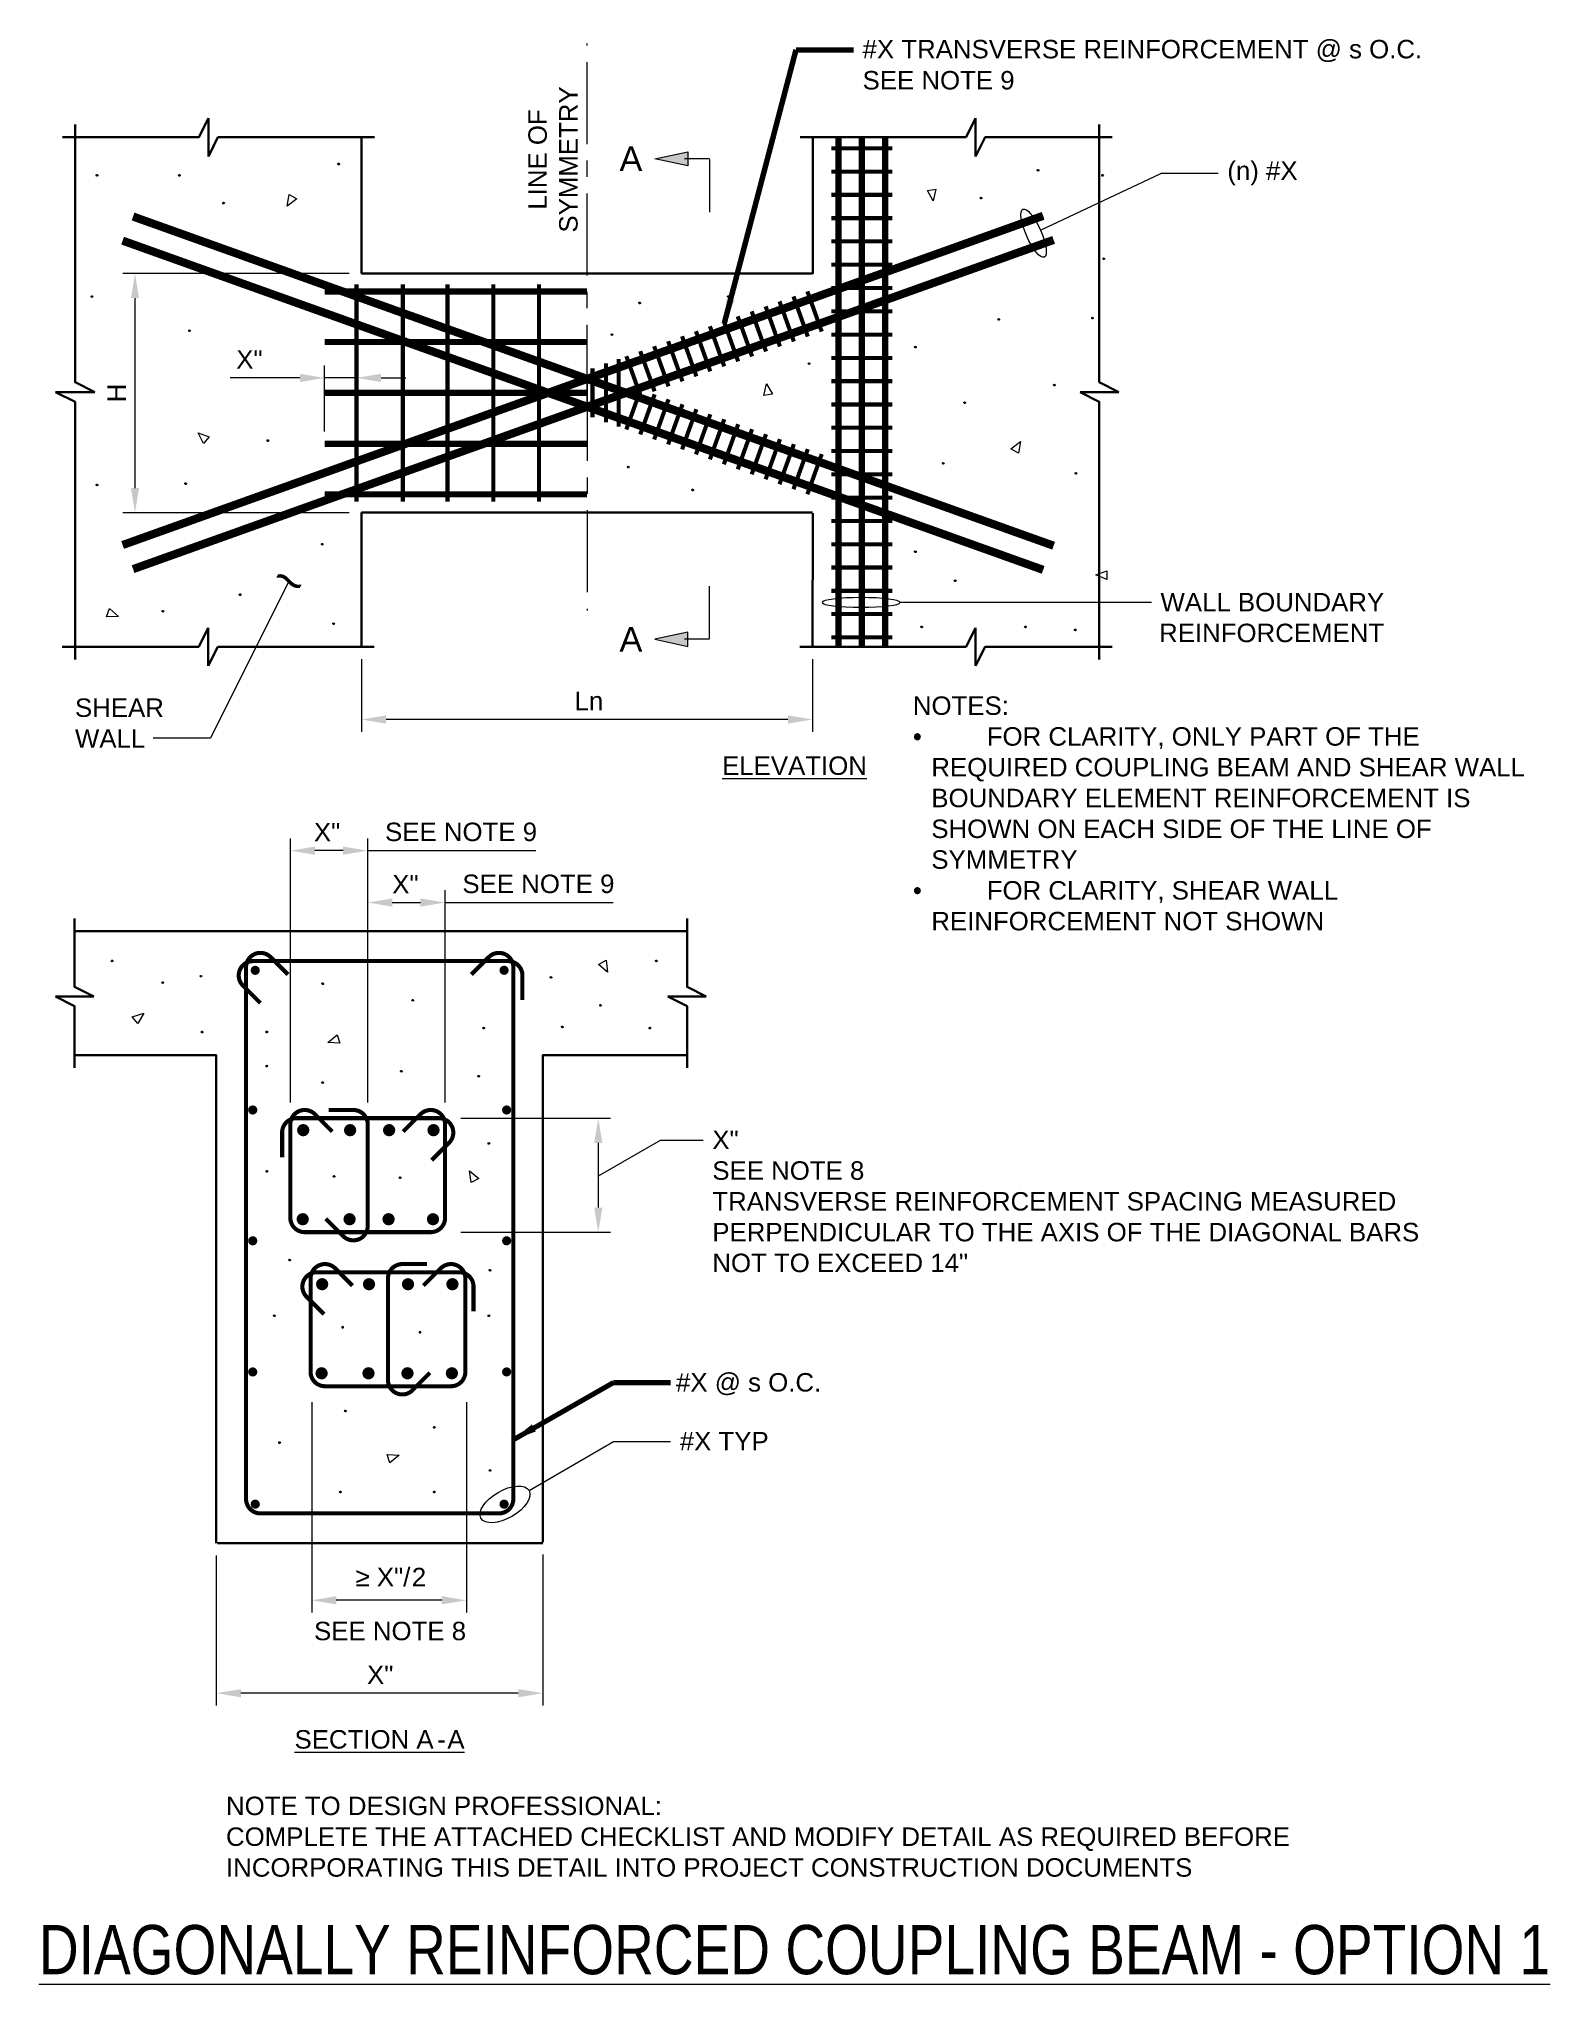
# Model space of a CAD drawing. Header units: inches. Extents: x -1463 to -1371, y 1490 to 1608.
import ezdxf

# ---------------------------------------------------------------- set-up
doc = ezdxf.new("R2010")
doc.units = ezdxf.units.IN
doc.header["$LTSCALE"] = 5
doc.header["$MEASUREMENT"] = 0
doc.linetypes.add('CENTER', pattern=[2, 1.25, -0.25, 0.25, -0.25])
for name, color, linetype, lineweight in [('S-ANNO-DIMS', 1, 'Continuous', 20), ('S-ANNO-TEXT', 7, 'Continuous', 20), ('S-DETL', 3, 'Continuous', 30), ('S-DETL-PATT', 7, 'Continuous', 15), ('S-GRID', 9, 'CENTER', 20)]:
    doc.layers.add(name, color=color, linetype=linetype, lineweight=lineweight)
doc.styles.add('Romans', font='arial.ttf')
doc.dimstyles.get("Standard").update_dxf_attribs({"dimtxt": 0.18, "dimasz": 0.18, "dimexe": 0.18, "dimexo": 0.0625, "dimgap": 0.09, "dimtad": 0, "dimtih": 1, "dimtoh": 1, "dimdec": 4, "dimzin": 0, "dimdsep": 46, "dimtxsty": 'Standard', "dimcen": 0.09, "dimadec": 0, "dimazin": 0, "dimtfac": 1, "dimtdec": 4, "dimtofl": 0, "dimtmove": 0, "dimatfit": 3, "dimfxl": 1, "dimtolj": 1, "dimtzin": 0, "dimarcsym": 0})

# ---------------------------------------------------------------- blocks, each defined once
blk = doc.blocks.new('*D0')
at = {"layer": 'Defpoints', "color": 0, "transparency": 16777216}
for p in [(-1443.58, 1593.82), (-1457.38, 1579.25), (-1443.59, 1579.25)]:
    blk.add_point(p, dxfattribs=at)
at = {"layer": 'S-ANNO-DIMS', "transparency": 16777216}
for p, q in [((-1444.33, 1593.82), (-1458.13, 1593.82)), ((-1457.38, 1592.32), (-1457.38, 1580.75)), ((-1444.34, 1579.25), (-1458.13, 1579.25))]:
    blk.add_line(p, q, dxfattribs=at)
for points in [[(-1457.63, 1592.32), (-1457.13, 1592.32), (-1457.38, 1593.82)], [(-1457.63, 1580.75), (-1457.13, 1580.75), (-1457.38, 1579.25)]]:
    blk.add_solid(points, dxfattribs=at)
at = {"layer": 'S-ANNO-DIMS', "transparency": 16777216, "insert": (-1458.5, 1586.54), "char_height": 1.125, "attachment_point": 5, "rotation": 90, "style": 'Romans'}
blk.add_mtext('\\A1;H', dxfattribs=at)
blk = doc.blocks.new('*D1')
at = {"layer": 'Defpoints', "color": 0, "transparency": 16777216}
for p in [(-1445.84, 1587.46), (-1445.84, 1583.45), (-1443.89, 1579.78)]:
    blk.add_point(p, dxfattribs=at)
at = {"layer": 'S-ANNO-DIMS', "transparency": 16777216}
for p, q in [((-1445.84, 1584.2), (-1445.84, 1588.21)), ((-1443.89, 1580.53), (-1443.89, 1588.21)), ((-1447.34, 1587.46), (-1451.59, 1587.46)), ((-1443.89, 1587.46), (-1445.84, 1587.46)), ((-1442.39, 1587.46), (-1440.89, 1587.46))]:
    blk.add_line(p, q, dxfattribs=at)
for points in [[(-1447.34, 1587.71), (-1447.34, 1587.21), (-1445.84, 1587.46)], [(-1442.39, 1587.71), (-1442.39, 1587.21), (-1443.89, 1587.46)]]:
    blk.add_solid(points, dxfattribs=at)
blk = doc.blocks.new('*D5')
at = {"layer": 'Defpoints', "color": 0, "transparency": 16777216}
for p in [(-1447.92, 1558.66), (-1443.21, 1543.11), (-1447.92, 1542.57)]:
    blk.add_point(p, dxfattribs=at)
at = {"layer": 'S-ANNO-DIMS', "transparency": 16777216}
for p, q in [((-1447.92, 1543.32), (-1447.92, 1559.41)), ((-1444.71, 1558.66), (-1446.42, 1558.66)), ((-1443.21, 1543.86), (-1443.21, 1559.41))]:
    blk.add_line(p, q, dxfattribs=at)
for points in [[(-1446.42, 1558.91), (-1446.42, 1558.41), (-1447.92, 1558.66)], [(-1444.71, 1558.91), (-1444.71, 1558.41), (-1443.21, 1558.66)]]:
    blk.add_solid(points, dxfattribs=at)
blk = doc.blocks.new('*D6')
at = {"layer": 'Defpoints', "color": 0, "transparency": 16777216}
for p in [(-1438.5, 1555.5), (-1443.21, 1542.57), (-1438.5, 1542.57)]:
    blk.add_point(p, dxfattribs=at)
at = {"layer": 'S-ANNO-DIMS', "transparency": 16777216}
for p, q in [((-1443.21, 1543.32), (-1443.21, 1556.25)), ((-1438.5, 1543.32), (-1438.5, 1556.25)), ((-1441.71, 1555.5), (-1440, 1555.5))]:
    blk.add_line(p, q, dxfattribs=at)
for points in [[(-1441.71, 1555.75), (-1441.71, 1555.25), (-1443.21, 1555.5)], [(-1440, 1555.75), (-1440, 1555.25), (-1438.5, 1555.5)]]:
    blk.add_solid(points, dxfattribs=at)
blk = doc.blocks.new('*D7')
at = {"layer": 'Defpoints', "color": 0, "transparency": 16777216}
for p in [(-1438.29, 1542.36), (-1438.29, 1535.42), (-1429.17, 1535.42)]:
    blk.add_point(p, dxfattribs=at)
at = {"layer": 'S-ANNO-DIMS', "transparency": 16777216}
for p, q in [((-1437.54, 1542.36), (-1428.42, 1542.36)), ((-1429.17, 1540.86), (-1429.17, 1536.92)), ((-1437.54, 1535.42), (-1428.42, 1535.42))]:
    blk.add_line(p, q, dxfattribs=at)
for points in [[(-1429.42, 1540.86), (-1428.92, 1540.86), (-1429.17, 1542.36)], [(-1429.42, 1536.92), (-1428.92, 1536.92), (-1429.17, 1535.42)]]:
    blk.add_solid(points, dxfattribs=at)
blk = doc.blocks.new('*D4')
at = {"layer": 'Defpoints', "color": 0, "transparency": 16777216}
for p in [(-1446.62, 1525.82), (-1437.2, 1525.82), (-1446.62, 1512.99)]:
    blk.add_point(p, dxfattribs=at)
at = {"layer": 'S-ANNO-DIMS', "transparency": 16777216}
for p, q in [((-1446.62, 1525.07), (-1446.62, 1512.24)), ((-1437.2, 1525.07), (-1437.2, 1512.24)), ((-1438.7, 1512.99), (-1445.12, 1512.99))]:
    blk.add_line(p, q, dxfattribs=at)
for points in [[(-1445.12, 1513.24), (-1445.12, 1512.74), (-1446.62, 1512.99)], [(-1438.7, 1513.24), (-1438.7, 1512.74), (-1437.2, 1512.99)]]:
    blk.add_solid(points, dxfattribs=at)
blk = doc.blocks.new('*D2')
at = {"layer": 'Defpoints', "color": 0, "transparency": 16777216}
for p in [(-1452.43, 1516.47), (-1432.54, 1516.53), (-1452.43, 1507.33)]:
    blk.add_point(p, dxfattribs=at)
at = {"layer": 'S-ANNO-DIMS', "transparency": 16777216}
for p, q in [((-1452.43, 1515.72), (-1452.43, 1506.58)), ((-1432.54, 1515.78), (-1432.54, 1506.58)), ((-1434.04, 1507.33), (-1450.93, 1507.33))]:
    blk.add_line(p, q, dxfattribs=at)
for points in [[(-1450.93, 1507.58), (-1450.93, 1507.08), (-1452.43, 1507.33)], [(-1434.04, 1507.58), (-1434.04, 1507.08), (-1432.54, 1507.33)]]:
    blk.add_solid(points, dxfattribs=at)
blk = doc.blocks.new('*D3')
at = {"layer": 'Defpoints', "color": 0, "transparency": 16777216}
for p in [(-1443.59, 1571.08), (-1416.12, 1571.08), (-1443.59, 1566.65)]:
    blk.add_point(p, dxfattribs=at)
at = {"layer": 'S-ANNO-DIMS', "transparency": 16777216}
for p, q in [((-1443.59, 1570.33), (-1443.59, 1565.9)), ((-1416.12, 1570.33), (-1416.12, 1565.9)), ((-1417.62, 1566.65), (-1442.09, 1566.65))]:
    blk.add_line(p, q, dxfattribs=at)
for points in [[(-1442.09, 1566.9), (-1442.09, 1566.4), (-1443.59, 1566.65)], [(-1417.62, 1566.9), (-1417.62, 1566.4), (-1416.12, 1566.65)]]:
    blk.add_solid(points, dxfattribs=at)

msp = doc.modelspace()

# ---------------------------------------------------------------- hatches: boundary and pattern name
at = {"layer": 'S-ANNO-TEXT'}
h = msp.add_hatch(color=256, dxfattribs=at)
h.dxf.hatch_style = 2
h.paths.add_polyline_path([(-1423.7153373, 1600.376976), (-1425.7291177, 1600.8104612), (-1423.7153373, 1601.2435124)])
h = msp.add_hatch(color=256, dxfattribs=at)
h.dxf.hatch_style = 2
h.paths.add_polyline_path([(-1423.7153373, 1571.9690616), (-1425.7291177, 1571.5355763), (-1423.7153373, 1571.1025251)])
at = {"layer": 'S-DETL', "linetype": 'Continuous'}
h = msp.add_hatch(color=256, dxfattribs=at)
h.dxf.hatch_style = 1
h.paths.add_polyline_path([(-1450.3392897, 1551.368899, 1), (-1449.7767897, 1551.368899, 1)])
h = msp.add_hatch(color=256, dxfattribs=at)
h.dxf.hatch_style = 1
h.paths.add_polyline_path([(-1450.3392897, 1551.368899, 1), (-1449.7767897, 1551.368899, 1)])
h = msp.add_hatch(color=256, dxfattribs=at)
h.dxf.hatch_style = 1
h.paths.add_polyline_path([(-1450.3392897, 1551.368899, 1), (-1449.7767897, 1551.368899, 1)])
h = msp.add_hatch(color=256, dxfattribs=at)
h.dxf.hatch_style = 1
h.paths.add_polyline_path([(-1434.6241523, 1551.3729033, -1), (-1435.1866523, 1551.3729033, -1)])
h = msp.add_hatch(color=256, dxfattribs=at)
h.dxf.hatch_style = 1
h.paths.add_polyline_path([(-1434.6241523, 1551.3729033, -1), (-1435.1866523, 1551.3729033, -1)])
h = msp.add_hatch(color=256, dxfattribs=at)
h.dxf.hatch_style = 1
h.paths.add_polyline_path([(-1434.6241523, 1551.3729033, -1), (-1435.1866523, 1551.3729033, -1)])
h = msp.add_hatch(color=256, dxfattribs=at)
h.dxf.hatch_style = 1
h.paths.add_polyline_path([(-1450.4920498, 1542.8611217, -1), (-1449.9295498, 1542.8611217, -1)])
h = msp.add_hatch(color=256, dxfattribs=at)
h.dxf.hatch_style = 1
h.paths.add_polyline_path([(-1434.4674187, 1542.8611217, 1), (-1435.0299187, 1542.8611217, 1)])
h = msp.add_hatch(color=256, dxfattribs=at)
h.dxf.hatch_style = 1
h.paths.add_polyline_path([(-1447.5104959, 1541.6319539, -1), (-1446.7604959, 1541.6319539, -1)])
h = msp.add_hatch(color=256, dxfattribs=at)
h.dxf.hatch_style = 1
h.paths.add_polyline_path([(-1444.6555697, 1541.6319539, -1), (-1443.9055697, 1541.6319539, -1)])
h = msp.add_hatch(color=256, dxfattribs=at)
h.dxf.hatch_style = 1
h.paths.add_polyline_path([(-1442.2810037, 1541.6319539, -1), (-1441.5310037, 1541.6319539, -1)])
h = msp.add_hatch(color=256, dxfattribs=at)
h.dxf.hatch_style = 1
h.paths.add_polyline_path([(-1439.5757086, 1541.6319539, -1), (-1438.8257086, 1541.6319539, -1)])
h = msp.add_hatch(color=256, dxfattribs=at)
h.dxf.hatch_style = 1
h.paths.add_polyline_path([(-1447.543048, 1536.2061727, -1), (-1446.793048, 1536.2061727, -1)])
h = msp.add_hatch(color=256, dxfattribs=at)
h.dxf.hatch_style = 1
h.paths.add_polyline_path([(-1444.6881218, 1536.2061727, -1), (-1443.9381218, 1536.2061727, -1)])
h = msp.add_hatch(color=256, dxfattribs=at)
h.dxf.hatch_style = 1
h.paths.add_polyline_path([(-1442.3135558, 1536.2061727, -1), (-1441.5635558, 1536.2061727, -1)])
h = msp.add_hatch(color=256, dxfattribs=at)
h.dxf.hatch_style = 1
h.paths.add_polyline_path([(-1439.6082607, 1536.2061727, -1), (-1438.8582607, 1536.2061727, -1)])
h = msp.add_hatch(color=256, dxfattribs=at)
h.dxf.hatch_style = 1
h.paths.add_polyline_path([(-1450.4920496, 1534.8905847, -1), (-1449.9295496, 1534.8905847, -1)])
h = msp.add_hatch(color=256, dxfattribs=at)
h.dxf.hatch_style = 1
h.paths.add_polyline_path([(-1434.4674188, 1534.8905847, 1), (-1435.0299188, 1534.8905847, 1)])
h = msp.add_hatch(color=256, dxfattribs=at)
h.dxf.hatch_style = 1
h.paths.add_polyline_path([(-1445.6091287, 1532.2452383, 1), (-1446.3591287, 1532.2452383, 1)])
h = msp.add_hatch(color=256, dxfattribs=at)
h.dxf.hatch_style = 1
h.paths.add_polyline_path([(-1442.754094, 1532.2452383, 1), (-1443.504094, 1532.2452383, 1)])
h = msp.add_hatch(color=256, dxfattribs=at)
h.dxf.hatch_style = 1
h.paths.add_polyline_path([(-1440.3799621, 1532.2452383, 1), (-1441.1299621, 1532.2452383, 1)])
h = msp.add_hatch(color=256, dxfattribs=at)
h.dxf.hatch_style = 1
h.paths.add_polyline_path([(-1437.6747754, 1532.2452383, 1), (-1438.4247754, 1532.2452383, 1)])
h = msp.add_hatch(color=256, dxfattribs=at)
h.dxf.hatch_style = 1
h.paths.add_polyline_path([(-1450.4920498, 1526.9036564, -1), (-1449.9295498, 1526.9036564, -1)])
h = msp.add_hatch(color=256, dxfattribs=at)
h.dxf.hatch_style = 1
h.paths.add_polyline_path([(-1445.6421147, 1526.8198401, 1), (-1446.3921147, 1526.8198401, 1)])
h = msp.add_hatch(color=256, dxfattribs=at)
h.dxf.hatch_style = 1
h.paths.add_polyline_path([(-1442.78708, 1526.8198401, 1), (-1443.53708, 1526.8198401, 1)])
h = msp.add_hatch(color=256, dxfattribs=at)
h.dxf.hatch_style = 1
h.paths.add_polyline_path([(-1440.412514, 1526.8198402, 1), (-1441.162514, 1526.8198402, 1)])
h = msp.add_hatch(color=256, dxfattribs=at)
h.dxf.hatch_style = 1
h.paths.add_polyline_path([(-1437.7073274, 1526.8198402, 1), (-1438.4573274, 1526.8198402, 1)])
h = msp.add_hatch(color=256, dxfattribs=at)
h.dxf.hatch_style = 1
h.paths.add_polyline_path([(-1434.4674187, 1526.9036564, 1), (-1435.0299187, 1526.9036564, 1)])
h = msp.add_hatch(color=256, dxfattribs=at)
h.dxf.hatch_style = 1
h.paths.add_polyline_path([(-1450.3370784, 1518.8463855, -1), (-1449.7745784, 1518.8463855, -1)])
h = msp.add_hatch(color=256, dxfattribs=at)
h.dxf.hatch_style = 1
h.paths.add_polyline_path([(-1450.3370784, 1518.8463855, -1), (-1449.7745784, 1518.8463855, -1)])
h = msp.add_hatch(color=256, dxfattribs=at)
h.dxf.hatch_style = 1
h.paths.add_polyline_path([(-1434.62239, 1518.8463855, 1), (-1435.18489, 1518.8463855, 1)])
h = msp.add_hatch(color=256, dxfattribs=at)
h.dxf.hatch_style = 1
h.paths.add_polyline_path([(-1434.62239, 1518.8463855, 1), (-1435.18489, 1518.8463855, 1)])
h = msp.add_hatch(color=256, dxfattribs=at)
h.dxf.hatch_style = 1
h.paths.add_polyline_path([(-1434.62239, 1518.8463855, 1), (-1435.18489, 1518.8463855, 1)])

# ---------------------------------------------------------------- linework, layer by layer
at = {"layer": 'S-ANNO-DIMS'}
for points in [[(-1425.3958943, 1540.9933301), (-1429.1679395, 1538.8250947)], [(-1422.7870076, 1540.9933301), (-1425.3958943, 1540.9933301)]]:
    msp.add_lwpolyline(points, dxfattribs=at)
at = {"layer": 'S-ANNO-TEXT'}
for p, q in [((-1402.2389219, 1596.4666432), (-1394.9042389, 1599.9146002)), ((-1391.4257233, 1599.9146002), (-1394.9042389, 1599.9146002)), ((-1448.0240404, 1575.0448241), (-1452.7888854, 1565.514495)), ((-1452.7888854, 1565.514495), (-1456.267401, 1565.514495)), ((-1443.2093349, 1558.6641788), (-1432.9661563, 1558.6641788)), ((-1438.4973666, 1555.4975122), (-1428.2541879, 1555.4975122)), ((-1433.3845957, 1519.6782168), (-1428.2490654, 1522.6655294)), ((-1428.2490654, 1522.6655294), (-1424.7705498, 1522.6655294))]:
    msp.add_line(p, q, dxfattribs=at)
for points in [[(-1423.7153373, 1600.376976), (-1425.7291177, 1600.8104612), (-1423.7153373, 1601.2435124), (-1423.7153373, 1600.376976)], [(-1422.3981715, 1600.8102442), (-1423.9282279, 1600.8102442)], [(-1422.3981715, 1600.768686), (-1422.3981715, 1597.5687077)], [(-1422.3981715, 1571.5773515), (-1422.3981715, 1574.7773298)], [(-1395.4859238, 1573.7811817), (-1410.7933508, 1573.7811818)], [(-1423.7153373, 1571.9690616), (-1425.7291177, 1571.5355763), (-1423.7153373, 1571.1025251), (-1423.7153373, 1571.9690616)], [(-1422.3981715, 1571.5357934), (-1423.9282279, 1571.5357934)]]:
    msp.add_lwpolyline(points, dxfattribs=at)
for centre, major_axis, ratio in [((-1402.6596765, 1596.27994), (-0.6486151, 1.4617206), 0.2878488853), ((-1434.8489148, 1518.8327918), (-1.4643191, -0.845425), 0.5)]:
    msp.add_ellipse(centre, major_axis=major_axis, ratio=ratio, dxfattribs=at)
msp.add_open_spline([(-1410.7933508, 1573.7811818), (-1410.7933508, 1573.6172278), (-1411.8566104, 1573.4845238), (-1413.1679168, 1573.4845238), (-1414.4792232, 1573.4845238), (-1415.5422658, 1573.6172278), (-1415.5422658, 1573.7811818), (-1415.5422658, 1573.9449188), (-1414.4792232, 1574.0776228), (-1413.1679168, 1574.0776228), (-1411.8566104, 1574.0776228), (-1410.7933508, 1573.9449188), (-1410.7933508, 1573.7811818)], degree=3, knots=[0, 0, 0, 0, 1, 1, 1, 2, 2, 2, 3, 3, 3, 4, 4, 4, 4], dxfattribs=at)
at = {"layer": 'S-DETL', "linetype": 'Continuous'}
for points in [[(-1452.908635, 1603.2882551), (-1453.4906492, 1602.1242265), (-1461.8011747, 1602.1242265)], [(-1459.8297437, 1586.600464), (-1461.0250833, 1587.1983779), (-1461.0250833, 1602.9003179)], [(-1452.908635, 1603.2882551), (-1452.908635, 1600.9599809)], [(-1406.1930904, 1603.2883636), (-1406.7751037, 1602.1243371), (-1416.8817252, 1602.1242265)], [(-1406.1930904, 1603.2883636), (-1406.1930904, 1600.9600894)], [(-1398.6616618, 1602.9004263), (-1398.6616618, 1587.1993558), (-1397.4632251, 1586.6004639)], [(-1452.908635, 1600.9599809), (-1452.3265121, 1602.1242265), (-1442.8050199, 1602.1242265)], [(-1443.5811113, 1602.1242265), (-1443.5811113, 1593.819105)], [(-1416.1056338, 1602.1242265), (-1416.1056338, 1593.795559)], [(-1406.1930904, 1600.9600894), (-1405.6109666, 1602.1243371), (-1397.8765643, 1602.1242264)], [(-1416.1167015, 1593.8182369), (-1443.5811113, 1593.8182369)], [(-1461.0332214, 1570.3006091), (-1461.0249789, 1586.003176), (-1462.2202059, 1586.600464)], [(-1462.2202059, 1586.600464), (-1459.8297437, 1586.600464)], [(-1397.4632251, 1586.6004639), (-1399.833803, 1586.6004639)], [(-1399.833803, 1586.6004639), (-1398.661673, 1586.0042412), (-1398.6607937, 1570.300609)], [(-1416.1248396, 1579.2534583), (-1443.5892493, 1579.2534583)], [(-1443.5892493, 1579.2534583), (-1443.5892493, 1571.0767005)], [(-1416.1137719, 1579.2299123), (-1416.1248396, 1571.0767005)], [(-1452.916773, 1572.2407291), (-1453.4987873, 1571.0767005), (-1461.8093128, 1571.0767005)], [(-1452.916773, 1572.2407291), (-1452.916773, 1569.9124549)], [(-1406.1930904, 1572.2408376), (-1406.7751037, 1571.0768111), (-1416.8898633, 1571.0767005)], [(-1406.1930904, 1572.2408376), (-1406.1930904, 1569.9125634)], [(-1452.916773, 1569.9124549), (-1452.3346502, 1571.0767005), (-1442.8131579, 1571.0767005)], [(-1406.1930904, 1569.9125634), (-1405.6109666, 1571.0768111), (-1397.8847023, 1571.0767004)], [(-1459.8919318, 1549.775724), (-1461.0558537, 1550.3577581), (-1461.0562859, 1554.5236036)], [(-1423.7651617, 1553.7475122), (-1461.0562859, 1553.7475122)], [(-1422.6008076, 1549.775724), (-1423.7647295, 1550.3577581), (-1423.7651617, 1554.5236036)], [(-1462.2202059, 1549.775724), (-1461.055854, 1549.1936203), (-1461.0562859, 1545.4344199)], [(-1459.8919318, 1549.775724), (-1462.2202059, 1549.775724)], [(-1424.9290818, 1549.775724), (-1423.7647299, 1549.1936203), (-1423.7651617, 1545.4344199)], [(-1422.6008076, 1549.775724), (-1424.9290818, 1549.775724)], [(-1452.4321539, 1516.47006), (-1452.4321539, 1546.1918482), (-1461.0562859, 1546.1918482)], [(-1432.5429395, 1516.5312579), (-1432.5429395, 1546.2105113), (-1423.7651617, 1546.2105113)], [(-1432.5429395, 1516.47006), (-1452.3627095, 1516.47006)]]:
    msp.add_lwpolyline(points, dxfattribs=at)
at = {"layer": 'S-DETL'}
for points, const_width in [([(-1414.5397701, 1602.124118), (-1414.5397701, 1571.0767005)], 0.375), ([(-1413.1207705, 1602.124118), (-1413.1207705, 1571.0767005)], 0.375), ([(-1411.701771, 1602.124118), (-1411.701771, 1571.0767005)], 0.375), ([(-1411.264271, 1601.4516734), (-1414.9772701, 1601.4516734)], 0.25), ([(-1411.264271, 1600.0326738), (-1414.9772701, 1600.0326738)], 0.25), ([(-1411.264271, 1598.6136742), (-1414.9772701, 1598.6136742)], 0.25), ([(-1402.0774885, 1597.3367916), (-1458.133044, 1577.2812361)], 0.5), ([(-1401.4416378, 1577.2371822), (-1457.4971933, 1597.2927378)], 0.5), ([(-1411.264271, 1597.1946747), (-1414.9772701, 1597.1946747)], 0.25), ([(-1402.0774885, 1575.7675642), (-1458.133044, 1595.8231197)], 0.5), ([(-1401.4416378, 1595.8671736), (-1457.4971933, 1575.811618)], 0.5), ([(-1411.264271, 1595.7756751), (-1414.9772701, 1595.7756751)], 0.25), ([(-1411.264271, 1594.3566755), (-1414.9772701, 1594.3566755)], 0.25), ([(-1429.8489064, 1592.7256805), (-1445.8395748, 1592.7256805)], 0.375), ([(-1443.8905731, 1593.1631805), (-1443.8905731, 1579.9270694)], 0.25), ([(-1441.0711286, 1593.1631805), (-1441.0711286, 1579.9270694)], 0.25), ([(-1438.3489064, 1593.1631805), (-1438.3489064, 1579.9270694)], 0.25), ([(-1435.5572397, 1593.1631805), (-1435.5572397, 1579.9270694)], 0.25), ([(-1432.779462, 1593.1631805), (-1432.779462, 1579.9270694)], 0.25), ([(-1415.5608848, 1590.2845514), (-1416.4360417, 1592.730627)], 0.25), ([(-1411.264271, 1592.937676), (-1414.9772701, 1592.937676)], 0.25), ([(-1418.9530734, 1589.0708942), (-1419.8282303, 1591.5169698)], 0.25), ([(-1418.1050263, 1589.3743085), (-1418.9801831, 1591.8203841)], 0.25), ([(-1417.2569791, 1589.6777228), (-1418.132136, 1592.1237984)], 0.25), ([(-1416.408932, 1589.9811371), (-1417.2840888, 1592.4272127)], 0.25), ([(-1411.264271, 1591.5186764), (-1414.9772701, 1591.5186764)], 0.25), ([(-1422.345262, 1587.857237), (-1423.2204189, 1590.3033126)], 0.25), ([(-1421.4972149, 1588.1606513), (-1422.3723718, 1590.6067269)], 0.25), ([(-1420.6491677, 1588.4640656), (-1421.5243246, 1590.9101412)], 0.25), ([(-1419.8011206, 1588.7674799), (-1420.6762775, 1591.2135555)], 0.25), ([(-1429.8489064, 1589.6514618), (-1445.8395748, 1589.6514618)], 0.375), ([(-1425.7374507, 1586.6435799), (-1426.6126075, 1589.0896555)], 0.25), ([(-1424.8894035, 1586.9469941), (-1425.7645604, 1589.3930698)], 0.25), ([(-1424.0413563, 1587.2504084), (-1424.9165132, 1589.696484)], 0.25), ([(-1423.1933092, 1587.5538227), (-1424.0684661, 1589.9998983)], 0.25), ([(-1411.264271, 1590.0996768), (-1414.9772701, 1590.0996768)], 0.25), ([(-1429.5219329, 1585.0555987), (-1429.5219329, 1588.0487571)], 0.25), ([(-1428.7024885, 1584.7624179), (-1428.7024885, 1588.3419379)], 0.25), ([(-1427.9316551, 1584.4866292), (-1427.9316551, 1588.6177266)], 0.25), ([(-1426.5854978, 1586.3401656), (-1427.4606547, 1588.7862412)], 0.25), ([(-1411.264271, 1588.6806773), (-1414.9772701, 1588.6806773)], 0.25), ([(-1426.5854978, 1586.7641903), (-1427.4606547, 1584.3181147)], 0.25), ([(-1411.264271, 1587.2616777), (-1414.9772701, 1587.2616777)], 0.25), ([(-1429.8489064, 1586.5521779), (-1445.8395748, 1586.5521779)], 0.375), ([(-1425.7374507, 1586.460776), (-1426.6126075, 1584.0147004)], 0.25), ([(-1424.8894035, 1586.1573617), (-1425.7645604, 1583.7112861)], 0.25), ([(-1424.0413563, 1585.8539474), (-1424.9165132, 1583.4078718)], 0.25), ([(-1423.1933092, 1585.5505331), (-1424.0684661, 1583.1044575)], 0.25), ([(-1411.264271, 1585.8426781), (-1414.9772701, 1585.8426781)], 0.25), ([(-1422.345262, 1585.2471188), (-1423.2204189, 1582.8010432)], 0.25), ([(-1421.4972149, 1584.9437045), (-1422.3723718, 1582.4976289)], 0.25), ([(-1420.6491677, 1584.6402902), (-1421.5243246, 1582.1942146)], 0.25), ([(-1419.8011206, 1584.3368759), (-1420.6762775, 1581.8908003)], 0.25), ([(-1411.264271, 1584.4236786), (-1414.9772701, 1584.4236786)], 0.25), ([(-1429.8489064, 1583.4463836), (-1445.8395748, 1583.4463836)], 0.375), ([(-1418.9530734, 1584.0334616), (-1419.8282303, 1581.587386)], 0.25), ([(-1418.1050263, 1583.7300473), (-1418.9801831, 1581.2839717)], 0.25), ([(-1417.2569791, 1583.426633), (-1418.132136, 1580.9805574)], 0.25), ([(-1416.408932, 1583.1232187), (-1417.2840888, 1580.6771431)], 0.25), ([(-1415.5608848, 1582.8198044), (-1416.4360417, 1580.3737288)], 0.25), ([(-1411.264271, 1583.004679), (-1414.9772701, 1583.004679)], 0.25), ([(-1411.264271, 1581.5856794), (-1414.9772701, 1581.5856794)], 0.25), ([(-1429.8489064, 1580.3645694), (-1445.8395748, 1580.3645694)], 0.375), ([(-1411.264271, 1580.1666799), (-1414.9772701, 1580.1666799)], 0.25), ([(-1411.264271, 1578.7476803), (-1414.9772701, 1578.7476803)], 0.25), ([(-1411.264271, 1577.3286807), (-1414.9772701, 1577.3286807)], 0.25), ([(-1411.264271, 1575.9096812), (-1414.9772701, 1575.9096812)], 0.25), ([(-1411.264271, 1574.4906816), (-1414.9772701, 1574.4906816)], 0.25), ([(-1411.264271, 1573.071682), (-1414.9772701, 1573.071682)], 0.25), ([(-1411.264271, 1571.6526825), (-1414.9772701, 1571.6526825)], 0.25), ([(-1434.6635992, 1551.9324081), (-1450.1882303, 1551.9324081)], 0.25), ([(-1439.3185471, 1542.360685), (-1447.5463032, 1542.360685)], 0.25), ([(-1445.8667242, 1532.9739694), (-1437.6389682, 1532.9739694)], 0.25)]:
    msp.add_lwpolyline(points, dxfattribs=dict(at, const_width=const_width))
at = {"layer": 'S-DETL', "const_width": 0.25}
for points in [[(-1448.0626711, 1551.1154663), (-1449.1233313, 1552.1761265, 0.6681786379), (-1450.6170498, 1551.5574081, 0.6681786379)], [(-1436.8967973, 1551.1154663), (-1435.8361371, 1552.1761265, -0.6681786379), (-1434.3424187, 1551.5574081, -0.6681786379)], [(-1450.6170498, 1551.5574081), (-1450.6170498, 1519.1601641, 0.4142135624), (-1449.7420498, 1518.2851641), (-1435.2174187, 1518.2851641, 0.4142135624), (-1434.3424187, 1519.1601641), (-1434.3424187, 1551.5574081)], [(-1445.3669246, 1541.5437432), (-1446.4275848, 1542.6044034, 0.6681786379), (-1447.9213032, 1541.985685, 0.6681786379)], [(-1443.2093349, 1535.7929766), (-1443.2093349, 1541.985685, 0.4142135624), (-1444.0843349, 1542.860685), (-1445.5843349, 1542.860685)], [(-1441.0517452, 1541.5437432), (-1439.991085, 1542.6044034, -0.6681786379), (-1438.4973666, 1541.985685, -0.6681786379)], [(-1447.5463032, 1542.360685, 0.4142135624), (-1448.4213032, 1541.485685), (-1448.4213032, 1539.985685)], [(-1447.9213032, 1541.985685), (-1447.9213032, 1536.2929766, 0.4142135624), (-1447.0463032, 1535.4179766), (-1439.3723666, 1535.4179766, 0.4142135624), (-1438.4973666, 1536.2929766), (-1438.4973666, 1541.985685)], [(-1445.7637135, 1536.2349184), (-1444.7030533, 1535.1742582, 0.6681786379), (-1443.2093349, 1535.7929766, 0.6681786379)], [(-1444.1335262, 1532.1570276), (-1445.1941864, 1533.2176878, 0.6681786379), (-1446.6879048, 1532.5989694, 0.6681786379)], [(-1441.9759365, 1526.406261), (-1441.9759365, 1532.5989694, -0.4142135624), (-1441.1009365, 1533.4739694), (-1439.6009365, 1533.4739694)], [(-1439.8183468, 1532.1570276), (-1438.7576866, 1533.2176878, -0.6681786379), (-1437.2639682, 1532.5989694, -0.6681786379)], [(-1437.2639682, 1532.5989694), (-1437.2639682, 1526.906261, -0.4142135624), (-1438.1389682, 1526.031261), (-1445.8129048, 1526.031261, -0.4142135624), (-1446.6879048, 1526.906261), (-1446.6879048, 1532.5989694)], [(-1437.6389682, 1532.9739694, -0.4142135624), (-1436.7639682, 1532.0989694), (-1436.7639682, 1530.5989694)], [(-1439.4215579, 1526.8482028), (-1440.482218, 1525.7875426, -0.6681786379), (-1441.9759365, 1526.406261, -0.6681786379)]]:
    msp.add_lwpolyline(points, format="xyb", dxfattribs=at)
at = {"layer": 'S-DETL'}
for points in [[(-1449.7462886, 1549.3780294, 0.25, 0.25, 0), (-1450.8069487, 1550.4386896, 0.25, 0.25, -0.6681786379), (-1450.1882303, 1551.9324081, 0.25, 0.25, 0), (-1449.7420498, 1551.9324081, 0.25, 0.25, 0)], [(-1434.6635992, 1551.9324081, 0.25, 0.25, -0.4142135624), (-1433.7885992, 1551.0574081, 0.25, 0.25, 0), (-1433.7885992, 1549.5574081, 0, 0, 0)], [(-1439.3143083, 1539.8063064, 0.25, 0.25, 0), (-1438.2536482, 1540.8669665, 0.25, 0.25, 0.6681786379), (-1438.8723666, 1542.360685, 0.25, 0.25, 0), (-1439.3185471, 1542.360685, 0.25, 0.25, 0)], [(-1445.870963, 1530.4195908, 0.25, 0.25, 0), (-1446.9316232, 1531.4802509, 0.25, 0.25, -0.6681786379), (-1446.3129048, 1532.9739694, 0.25, 0.25, 0), (-1445.8667242, 1532.9739694, 0.25, 0.25, 0)]]:
    msp.add_lwpolyline(points, format="xyseb", dxfattribs=at)
at = {"layer": 'S-DETL-PATT', "flags": 128}
for points in [[(-1459.6851558, 1599.7508349, -1), (-1459.7031596, 1599.8529398, -1)], [(-1454.6699952, 1599.7508349, -1), (-1454.6879991, 1599.8529398, -1)], [(-1444.9670824, 1600.4435051, -1), (-1444.9850863, 1600.54561, -1)], [(-1402.3820699, 1600.0586924, -1), (-1402.4000737, 1600.1607973, -1)], [(-1398.4547031, 1599.7508349, -1), (-1398.472707, 1599.8529398, -1)], [(-1451.9747433, 1598.0576443, -1), (-1451.9927471, 1598.1597492, -1)], [(-1405.8474061, 1598.3655019, -1), (-1405.86541, 1598.4676067, -1)], [(-1398.3777005, 1594.6712632, -1), (-1398.3957043, 1594.773368, -1)], [(-1459.9931809, 1592.3623723, -1), (-1460.0111847, 1592.4644772, -1)], [(-1426.6393662, 1591.9775522, -1), (-1426.6573701, 1592.0796571, -1)], [(-1421.248848, 1592.3623723, -1), (-1421.2668518, 1592.4644772, -1)], [(-1454.053945, 1590.2843616, -1), (-1454.0719489, 1590.3864665, -1)], [(-1404.7692967, 1590.9770319, -1), (-1404.7873006, 1591.0791367, -1)], [(-1399.0707677, 1591.0539944, -1), (-1399.0887715, 1591.1560993, -1)], [(-1428.3335258, 1590.053474, -1), (-1428.3515297, 1590.1555789, -1)], [(-1409.8517756, 1589.2838413, -1), (-1409.8697794, 1589.3859461, -1)], [(-1416.3203889, 1588.2833209, -1), (-1416.3383927, 1588.3854258, -1)], [(-1401.3809775, 1586.9749504, -1), (-1401.3989814, 1587.0770553, -1)], [(-1406.8484985, 1585.8974601, -1), (-1406.8665023, 1585.999565, -1)], [(-1449.2794913, 1583.5885693, -1), (-1449.2974951, 1583.6906741, -1)], [(-1427.3324335, 1581.9723412, -1), (-1427.3504373, 1582.0744461, -1)], [(-1408.1576159, 1582.2032288, -1), (-1408.1756198, 1582.3053337, -1)], [(-1459.6851558, 1580.8948583, -1), (-1459.7031596, 1580.9969632, -1)], [(-1454.2849674, 1580.9718208, -1), (-1454.3029713, 1581.0739257, -1)], [(-1400.0718601, 1581.5875211, -1), (-1400.0898639, 1581.689626, -1)], [(-1423.4050524, 1580.5870008, -1), (-1423.4230562, 1580.6891056, -1)], [(-1445.9681748, 1577.2775821, -1), (-1445.9861786, 1577.379687, -1)], [(-1409.8517756, 1576.8158069, -1), (-1409.8697794, 1576.9179118, -1)], [(-1407.4259757, 1575.0520976, -1), (-1407.4439795, 1575.1542025, -1)], [(-1450.9736509, 1574.1990585, -1), (-1450.9916548, 1574.3011634, -1)], [(-1455.6711019, 1573.1985382, -1), (-1455.6891058, 1573.300643, -1)], [(-1445.2751219, 1572.4289054, -1), (-1445.2931257, 1572.5310103, -1)], [(-1409.4667478, 1572.24188, -1), (-1409.4847516, 1572.3439849, -1)], [(-1403.1521542, 1572.24188, -1), (-1403.170158, 1572.3439849, -1)], [(-1400.1099994, 1572.059143, -1), (-1400.1280032, 1572.1612478, -1)], [(-1458.7676604, 1551.8888397, -1), (-1458.7856642, 1551.9909446, -1)], [(-1425.6264043, 1551.8888397, -1), (-1425.6444081, 1551.9909446, -1)], [(-1455.6775725, 1550.5763067, -1), (-1455.6955763, 1550.6784116, -1)], [(-1453.3600065, 1550.9623415, -1), (-1453.3780104, 1551.0644463, -1)], [(-1445.9437726, 1550.4990923, -1), (-1445.9617764, 1550.6011972, -1)], [(-1432.0383482, 1550.8851345, -1), (-1432.056352, 1550.9872394, -1)], [(-1440.4588579, 1549.4953871, -1), (-1440.4768617, 1549.597492, -1)], [(-1429.0255067, 1549.1865593, -1), (-1429.0435106, 1549.2886642, -1)], [(-1436.1327262, 1547.7968119, -1), (-1436.15073, 1547.8989168, -1)], [(-1431.343087, 1547.8740188, -1), (-1431.3610909, 1547.9761237, -1)], [(-1426.0126653, 1547.7968119, -1), (-1426.0306691, 1547.8989168, -1)], [(-1453.2827457, 1547.5651836, -1), (-1453.3007496, 1547.6672885, -1)], [(-1449.342875, 1547.5651836, -1), (-1449.3608789, 1547.6672885, -1)], [(-1449.342875, 1545.4805662, -1), (-1449.3608789, 1545.5826711, -1)], [(-1445.9437726, 1544.476861, -1), (-1445.9617764, 1544.5789659, -1)], [(-1441.1541334, 1545.171731, -1), (-1441.1721372, 1545.2738359, -1)], [(-1436.4417407, 1544.8629032, -1), (-1436.4597445, 1544.965008, -1)], [(-1435.8237116, 1540.7708679, -1), (-1435.8417155, 1540.8729728, -1)], [(-1449.342875, 1539.0722927, -1), (-1449.3608789, 1539.1743976, -1)], [(-1445.248497, 1538.7634575, -1), (-1445.2665009, 1538.8655624, -1)], [(-1441.2313799, 1538.6862505, -1), (-1441.2493837, 1538.7883554, -1)], [(-1447.9523383, 1533.667717, -1), (-1447.9703422, 1533.7698219, -1)], [(-1435.7464652, 1533.050054, -1), (-1435.764469, 1533.1521589, -1)], [(-1448.8793676, 1530.2705592, -1), (-1448.8973714, 1530.3726641, -1)], [(-1435.8237116, 1530.2705592, -1), (-1435.8417155, 1530.3726641, -1)], [(-1444.7384885, 1529.5756892, 1), (-1444.7204846, 1529.6777941, 1)], [(-1440.0260958, 1529.266854, 1), (-1440.0080919, 1529.3689588, 1)], [(-1444.5532359, 1524.4799487, -1), (-1444.5712397, 1524.5820536, -1)], [(-1439.1455676, 1523.4762435, -1), (-1439.1635715, 1523.5783484, -1)], [(-1448.570353, 1522.5497452, -1), (-1448.5883569, 1522.6518501, -1)], [(-1435.7464652, 1520.85117, -1), (-1435.764469, 1520.9532749, -1)], [(-1444.862236, 1519.5386296, -1), (-1444.8802399, 1519.6407345, -1)], [(-1439.1455676, 1519.5386296, -1), (-1439.1635715, 1519.6407345, -1)]]:
    msp.add_lwpolyline(points, format="xyb", close=True, dxfattribs=at)
for points in [[(-1408.608436, 1598.9617093), (-1408.766417, 1598.2458775), (-1409.1314183, 1598.874654)], [(-1447.5283236, 1598.3616099), (-1448.109472, 1597.9147991), (-1447.9849094, 1598.6310881)], [(-1419.0918555, 1586.385874), (-1418.9338745, 1587.1017059), (-1418.5688732, 1586.4729294)], [(-1453.2017238, 1583.4622784), (-1453.5408312, 1584.1121856), (-1452.8570542, 1583.8651331)], [(-1404.0441934, 1583.1378097), (-1403.463045, 1583.5846205), (-1403.5876076, 1582.8683314)], [(-1398.19775, 1575.1775469), (-1398.8752736, 1575.4574308), (-1398.1926678, 1575.7077009)], [(-1458.9291455, 1573.4110749), (-1458.3882075, 1572.9163434), (-1459.1152445, 1572.9146313)], [(-1428.6942211, 1551.9916037), (-1428.5978458, 1551.264909), (-1429.155889, 1551.7309279)], [(-1457.5452737, 1548.5316309), (-1456.8463546, 1548.7527313), (-1457.2083904, 1548.1222427)], [(-1444.8992725, 1546.941467), (-1445.6316624, 1546.972745), (-1445.0758202, 1547.441387)], [(-1436.9140295, 1538.4359519), (-1437.0104048, 1539.1626466), (-1436.4523616, 1538.6966277)], [(-1442.030622, 1521.8678081), (-1441.2982321, 1521.83653), (-1441.8540743, 1521.3678881)]]:
    msp.add_lwpolyline(points, close=True, dxfattribs=at)
at = {"layer": 'S-GRID', "linetype": 'CENTER', "ltscale": 0.8}
for points in [[(-1429.8489064, 1585.7036216), (-1429.8489064, 1607.8329026)], [(-1429.8489064, 1587.4007343), (-1429.8489064, 1573.2840893)]]:
    msp.add_lwpolyline(points, dxfattribs=at)

# ---------------------------------------------------------------- texts
at = {"layer": 'S-ANNO-DIMS', "attachment_point": 1, "style": 'Romans'}
for s, insert, char_height, width in [('X"', (-1451.2145748, 1589.1510884), 1.12499999, 1.601858788), ('Ln', (-1430.6133471, 1568.3391788), 1.12499999, 1.756864756), ('≥ X"{\\T1.2;/}2', (-1443.9527098, 1514.97006), 1.124999992, 4.237144411), ('X"', (-1443.2503366, 1509.0175532), 1.12499999, 1.614186977)]:
    msp.add_mtext(s, dxfattribs=dict(at, insert=insert, char_height=char_height, width=width))
at = {"layer": 'S-ANNO-DIMS', "char_height": 1.12499999, "style": 'Romans'}
for s, insert, attachment_point in [('X{\\T1.2;"}', (-1445.6251539, 1559.2266788), 8), ('X"', (-1440.9131855, 1556.0600122), 8), ('X" ', (-1422.2245076, 1541.6093782), 1)]:
    msp.add_mtext(s, dxfattribs=dict(at, insert=insert, attachment_point=attachment_point))
at = {"layer": 'S-ANNO-TEXT', "insert": (-1413.074486, 1608.0546951), "char_height": 1.124999992, "attachment_point": 1, "line_spacing_factor": 1.010778, "style": 'Romans'}
msp.add_mtext('#X TRANSVERSE REINFORCEMENT @ s O.C.\\PSEE NOTE 9', dxfattribs=at)
at = {"layer": 'S-ANNO-TEXT', "style": 'Romans'}
for s, insert, char_height, attachment_point, rotation in [('LINE OF\\PSYMMETRY', (-1430.4114064, 1600.768686), 1.12499999, 8, 90), ('~', (-1448.0240404, 1575.0448241), 2.25, 5, 153.436551086)]:
    msp.add_mtext(s, dxfattribs=dict(at, insert=insert, char_height=char_height, attachment_point=attachment_point, rotation=rotation))
at = {"layer": 'S-ANNO-TEXT', "attachment_point": 1, "style": 'Romans'}
for s, insert, char_height, width in [('A', (-1427.879868, 1601.5604612), 1.5, 1.410839008), ('(n) #X', (-1390.8632233, 1600.6520661), 1.12499999, 4.301156603), ('A', (-1427.879868, 1572.2855763), 1.5, 1.410839008), ('\\pxa0.5;NOTES: \\P\\pi-1,l1;•^IFOR CLARITY, ONLY PART OF THE REQUIRED COUPLING BEAM AND SHEAR WALL BOUNDARY ELEMENT REINFORCEMENT IS SHOWN ON EACH SIDE OF THE LINE OF SYMMETRY \\P•^IFOR CLARITY, SHEAR WALL REINFORCEMENT NOT SHOWN', (-1410.0131303, 1568.0572422), 1.124999992, 37.960757583), ('#X TYP', (-1424.2080498, 1523.2472142), 1.12499999, 5.442578832), ('NOTE TO DESIGN PROFESSIONAL: \\PCOMPLETE THE ATTACHED CHECKLIST AND MODIFY DETAIL AS REQUIRED BEFORE \\PINCORPORATING THIS DETAIL INTO PROJECT CONSTRUCTION DOCUMENTS', (-1451.8383842, 1501.0276488), 1.124999992, 119.882235107)]:
    msp.add_mtext(s, dxfattribs=dict(at, insert=insert, char_height=char_height, width=width))
at = {"layer": 'S-ANNO-TEXT', "style": 'Romans'}
for s, insert, char_height, attachment_point in [('WALL BOUNDARY\\PREINFORCEMENT', (-1381.3121517, 1574.3628666), 1.124999992, 3), ('SHEAR \\PWALL', (-1461.0344542, 1564.9328101), 1.12499999, 7), ('WALL', (-1461.0344542, 1564.9328101), 1.12499999, 7), ('{\\LELEVATION}', (-1417.2202059, 1564.4016788), 1.124999992, 2), ('SEE NOTE 9', (-1437.5252456, 1559.2266788), 1.12499999, 8), ('SEE NOTE 9', (-1432.8132773, 1556.0600122), 1.12499999, 8), ('SEE NOTE 8 \\PTRANSVERSE REINFORCEMENT SPACING MEASURED \\PPERPENDICULAR TO THE AXIS OF THE DIAGONAL BARS \\PNOT TO EXCEED 14"', (-1422.2245076, 1539.7343783), 1.124999992, 1), ('#X @ s O.C.', (-1424.4354261, 1526.832655), 1.124999992, 1), ('SEE NOTE 8', (-1441.8465962, 1511.6816903), 1.12499999, 2), ('{\\LSECTION \\T1.2;A-\\T1;A}', (-1442.4875467, 1505.0800532), 1.124999992, 2), ('{\\W0.8;\\LDIAGONALLY REINFORCED COUPLING BEAM - OPTION 1}', (-1417.2202059, 1493.2079011), 3, 2)]:
    msp.add_mtext(s, dxfattribs=dict(at, insert=insert, char_height=char_height, attachment_point=attachment_point))

# ---------------------------------------------------------------- dimensions: what is measured, and where the dimension line sits
at = {"layer": 'S-ANNO-DIMS'}
for base, p1, p2, angle, text, picture, middle in [((-1457.3766842, 1579.2534583), (-1443.5811113, 1593.819105), (-1443.5892493, 1579.2534583), 270, 'H', '*D0', (-1457.3766842, 1586.5362816)), ((-1445.8395748, 1587.4635884), (-1443.8905731, 1579.7812361), (-1445.8395748, 1583.4463836), 180, ' ', '*D1', (-1450.8395748, 1587.4635884)), ((-1443.5892493, 1566.6516788), (-1416.1248396, 1571.0767005), (-1443.5892493, 1571.0767005), 180, ' ', '*D3', (-1430.0903344, 1566.6516788)), ((-1447.9213032, 1558.6641788), (-1443.2093349, 1543.110685), (-1447.9213032, 1542.5690183), 180, ' ', '*D5', (-1445.5653191, 1558.6641788)), ((-1429.1679395, 1535.4179766), (-1438.2890333, 1542.360685), (-1438.2890333, 1535.4179766), 270, ' ', '*D7', (-1429.1679395, 1538.8250947)), ((-1446.6200879, 1512.9941903), (-1437.1961513, 1525.8229277), (-1446.6200879, 1525.8229277), 180, ' ', '*D4', (-1441.827933, 1512.9941903)), ((-1452.4321539, 1507.3300532), (-1432.5429395, 1516.5312579), (-1452.4321539, 1516.47006), 180, ' ', '*D2', (-1442.299884, 1507.3300532))]:
    dim = msp.add_linear_dim(base=base, p1=p1, p2=p2, angle=angle, text=text, dimstyle='Standard', override={"dimscale": 12, "dimtxt": 0.09375, "dimasz": 0.125, "dimexe": 0.0625, "dimgap": 0.0625, "dimtih": 0, "dimtoh": 0, "dimdec": 5, "dimlfac": 1, "dimrnd": 0.03125, "dimzin": 7, "dimlunit": 4, "dimtxsty": 'Romans', "dimcen": 0.125, "dimclrd": 256, "dimclre": 256, "dimclrt": 256, "dimadec": 4, "dimtdec": 5, "dimtofl": 1, "dimtvp": 1, "dimfrac": 2, "dimtzin": 3, "dimlwd": 65535, "dimlwe": 65535}, dxfattribs=at)
    dim.commit()
    dim.dimension.update_dxf_attribs({"geometry": picture, "text_midpoint": middle, "dimtype": 128})
dim = msp.add_linear_dim(base=(-1438.4973666, 1555.4975122), p1=(-1443.2093349, 1542.5690183), p2=(-1438.4973666, 1542.5690183), text=' ', dimstyle='Standard', override={"dimscale": 12, "dimtxt": 0.09375, "dimasz": 0.125, "dimexe": 0.0625, "dimgap": 0.0625, "dimtih": 0, "dimtoh": 0, "dimdec": 5, "dimlfac": 1, "dimrnd": 0.03125, "dimzin": 7, "dimlunit": 4, "dimtxsty": 'Romans', "dimcen": 0.125, "dimclrd": 256, "dimclre": 256, "dimclrt": 256, "dimadec": 4, "dimtdec": 5, "dimtofl": 1, "dimtvp": 1, "dimfrac": 2, "dimtzin": 3, "dimlwd": 65535, "dimlwe": 65535}, dxfattribs=at)
dim.commit()
dim.dimension.update_dxf_attribs({"geometry": '*D6', "text_midpoint": (-1440.8533508, 1555.4975122), "dimtype": 128})

# ---------------------------------------------------------------- leaders
at = {"layer": 'S-ANNO-TEXT'}
for points in [[(-1421.4820333, 1590.7919364), (-1417.1155017, 1607.4578318), (-1413.636986, 1607.4578318)], [(-1434.3962381, 1522.7472842), (-1428.2490654, 1526.2509701), (-1424.7705498, 1526.2509701)]]:
    msp.add_leader(points, dimstyle='Standard', override={"dimscale": 12, "dimtxt": 0.09375, "dimasz": 0.125, "dimexe": 0.0625, "dimgap": 0.0625, "dimtih": 0, "dimtoh": 0, "dimdec": 5, "dimlfac": 1, "dimrnd": 0.03125, "dimzin": 7, "dimlunit": 4, "dimtxsty": 'Romans', "dimcen": 0.125, "dimclrd": 256, "dimclre": 256, "dimclrt": 256, "dimadec": 4, "dimtdec": 5, "dimtofl": 1, "dimtvp": 1, "dimfrac": 2, "dimtzin": 3, "dimlwd": 65535, "dimlwe": 65535}, dxfattribs=at)

doc.saveas('drawing.dxf')
